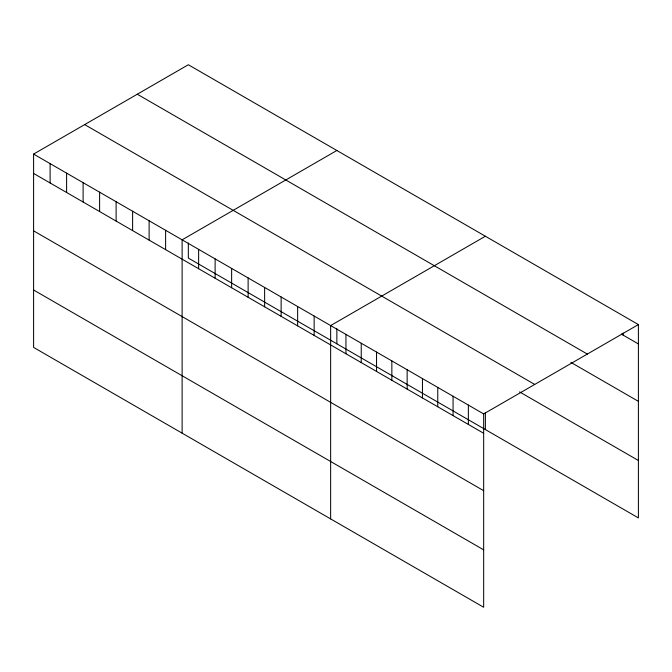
<?xml version="1.0" encoding="UTF-8"?>
<svg xmlns="http://www.w3.org/2000/svg" width="672" height="672" viewBox="0 0 672 672"><rect width="100%" height="100%" fill="white"/><g stroke="black" fill="none" stroke-linecap="round" stroke-linejoin="round"><path stroke-width="1.01" d="M33.6 154.081L483.664 413.918L483.664 607.253L33.6 347.416L33.6 154.081L188.336 64.747L638.4 324.584L638.4 517.919L188.336 258.082L188.336 242.97M336.857 150.494L182.12 239.828L182.12 433.163M485.377 236.242L330.641 325.576L330.641 518.91M483.664 413.918L638.4 324.584M621.298 334.06L638.4 343.938M137.273 94.223L587.336 354.068M570.889 362.376L638.4 401.352M84.664 124.597L534.727 384.443M519.582 391.91L638.4 460.505M33.6 173.435L483.664 433.272M33.6 230.849L483.664 490.686M33.6 290.002L483.664 549.839M623.095 333.068L623.095 335.101M485.377 412.448L485.377 429.576M468.359 405.09L468.359 424.435M453.062 396.253L453.062 415.607M437.758 387.416L437.758 406.77M422.453 378.58L422.453 397.933M407.148 369.751L407.148 389.096M391.852 360.914L391.852 380.268M376.547 352.078L376.547 371.431M361.242 343.241L361.242 362.594M345.946 334.412L345.946 353.766M336.857 328.717L336.857 343.829M314.143 316.05L314.143 335.404M297.637 306.516L297.637 325.87M281.131 296.99L281.131 316.344M264.634 287.465L264.634 306.818M248.128 277.939L248.128 297.293M231.63 268.414L231.63 287.759M215.124 258.88L215.124 278.233M198.626 249.354L198.626 268.708M165.614 230.303L165.614 249.648M149.117 220.769L149.117 240.122M132.611 211.243L132.611 230.597M116.113 201.718L116.113 221.071M99.607 192.192L99.607 211.546M83.11 182.666L83.11 202.012M66.604 173.132L66.604 192.486M50.106 163.607L50.106 182.96"/></g></svg>
